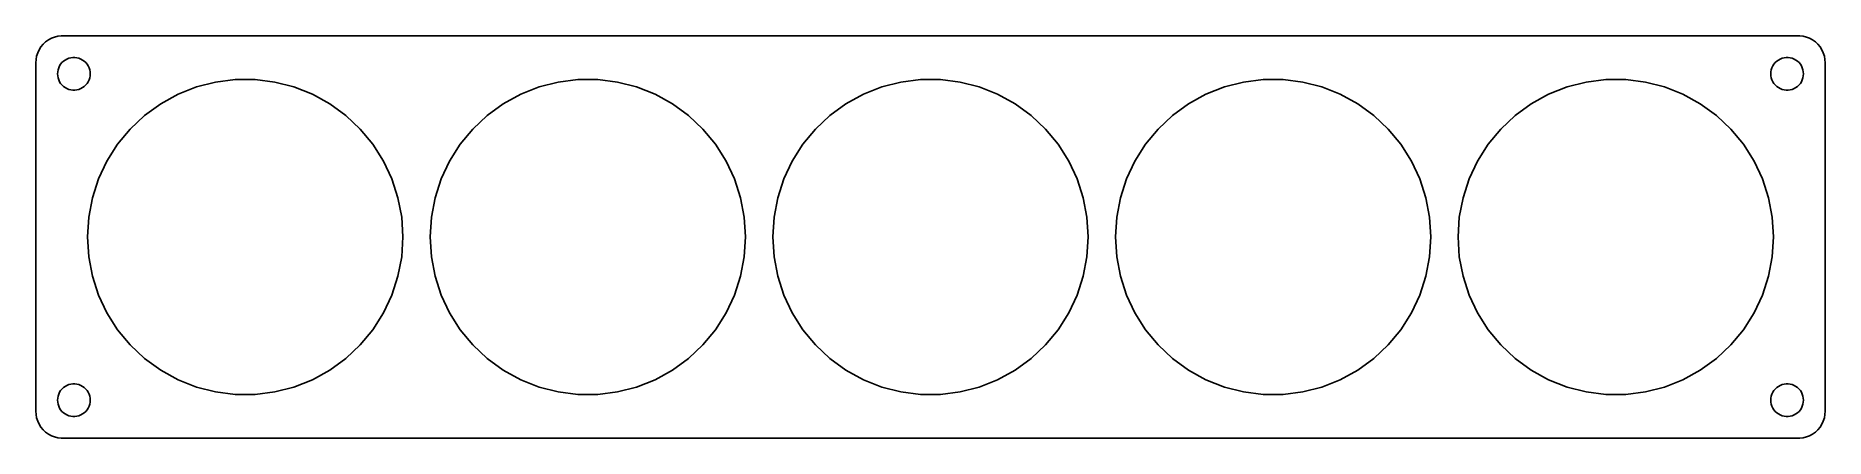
# Model space of a CAD drawing. Header units: metres. Extents: x -164 to 164, y -37 to 37.
import ezdxf

# ---------------------------------------------------------------- set-up
doc = ezdxf.new("R2010")
doc.units = ezdxf.units.M

msp = doc.modelspace()

# ---------------------------------------------------------------- linework, layer by layer
for p, q in [((-162.179, 36.2216), (-162.687, 35.8526)), ((-161.629, 36.5241), (-162.179, 36.2216)), ((-161.045, 36.7553), (-161.629, 36.5241)), ((-160.437, 36.9114), (-161.045, 36.7553)), ((-159.814, 36.9901), (-160.437, 36.9114)), ((159.814, 36.9901), (-159.814, 36.9901)), ((160.437, 36.9114), (159.814, 36.9901)), ((161.045, 36.7553), (160.437, 36.9114)), ((161.629, 36.5241), (161.045, 36.7553)), ((162.179, 36.2216), (161.629, 36.5241)), ((162.687, 35.8526), (162.179, 36.2216)), ((-164.343, 33.2434), (-164.461, 32.6267)), ((-164.149, 33.8406), (-164.343, 33.2434)), ((-163.882, 34.4088), (-164.149, 33.8406)), ((-163.545, 34.9389), (-163.882, 34.4088)), ((-163.145, 35.4227), (-163.545, 34.9389)), ((-162.687, 35.8526), (-163.145, 35.4227)), ((-158.427, 32.8532), (-158.062, 32.9469)), ((-158.062, 32.9469), (-157.688, 32.9941)), ((-157.688, 32.9941), (-157.312, 32.9941)), ((-157.312, 32.9941), (-156.938, 32.9469)), ((-156.938, 32.9469), (-156.573, 32.8532)), ((156.573, 32.8532), (156.938, 32.9469)), ((156.938, 32.9469), (157.312, 32.9941)), ((157.312, 32.9941), (157.688, 32.9941)), ((157.688, 32.9941), (158.062, 32.9469)), ((158.062, 32.9469), (158.427, 32.8532)), ((163.145, 35.4227), (162.687, 35.8526)), ((163.545, 34.9389), (163.145, 35.4227)), ((163.882, 34.4088), (163.545, 34.9389)), ((164.149, 33.8406), (163.882, 34.4088)), ((164.343, 33.2434), (164.149, 33.8406)), ((164.461, 32.6267), (164.343, 33.2434)), ((-164.461, 32.6267), (-164.5, 32)), ((-164.5, 32), (-164.5, -32)), ((-160.5, 30), (-160.476, 30.376)), ((-160.476, 29.624), (-160.5, 30)), ((-160.476, 30.376), (-160.406, 30.7461)), ((-160.406, 29.2539), (-160.476, 29.624)), ((-160.406, 30.7461), (-160.289, 31.1044)), ((-160.289, 31.1044), (-160.129, 31.4453)), ((-160.129, 31.4453), (-159.927, 31.7634)), ((-159.927, 31.7634), (-159.687, 32.0536)), ((-159.687, 32.0536), (-159.412, 32.3115)), ((-159.412, 32.3115), (-159.107, 32.533)), ((-159.107, 32.533), (-158.777, 32.7145)), ((-158.777, 32.7145), (-158.427, 32.8532)), ((-156.573, 32.8532), (-156.223, 32.7145)), ((-156.223, 32.7145), (-155.893, 32.533)), ((-155.893, 32.533), (-155.588, 32.3115)), ((-155.588, 32.3115), (-155.313, 32.0536)), ((-155.313, 32.0536), (-155.073, 31.7634)), ((-155.073, 31.7634), (-154.871, 31.4453)), ((-154.871, 31.4453), (-154.711, 31.1044)), ((-154.711, 31.1044), (-154.594, 30.7461)), ((-154.594, 30.7461), (-154.524, 30.376)), ((-154.524, 29.624), (-154.594, 29.2539)), ((-154.524, 30.376), (-154.5, 30)), ((-154.5, 30), (-154.524, 29.624)), ((154.5, 30), (154.524, 30.376)), ((154.524, 29.624), (154.5, 30)), ((154.524, 30.376), (154.594, 30.7461)), ((154.594, 29.2539), (154.524, 29.624)), ((154.594, 30.7461), (154.711, 31.1044)), ((154.711, 31.1044), (154.871, 31.4453)), ((154.871, 31.4453), (155.073, 31.7634)), ((155.073, 31.7634), (155.313, 32.0536)), ((155.313, 32.0536), (155.588, 32.3115)), ((155.588, 32.3115), (155.893, 32.533)), ((155.893, 32.533), (156.223, 32.7145)), ((156.223, 32.7145), (156.573, 32.8532)), ((158.427, 32.8532), (158.777, 32.7145)), ((158.777, 32.7145), (159.107, 32.533)), ((159.107, 32.533), (159.412, 32.3115)), ((159.412, 32.3115), (159.687, 32.0536)), ((159.687, 32.0536), (159.927, 31.7634)), ((159.927, 31.7634), (160.129, 31.4453)), ((160.129, 31.4453), (160.289, 31.1044)), ((160.289, 31.1044), (160.406, 30.7461)), ((160.406, 30.7461), (160.476, 30.376)), ((160.476, 29.624), (160.406, 29.2539)), ((160.476, 30.376), (160.5, 30)), ((160.5, 30), (160.476, 29.624)), ((164.5, 32), (164.461, 32.6267)), ((164.5, -32), (164.5, 32)), ((-160.289, 28.8956), (-160.406, 29.2539)), ((-160.129, 28.5547), (-160.289, 28.8956)), ((-159.927, 28.2366), (-160.129, 28.5547)), ((-159.687, 27.9464), (-159.927, 28.2366)), ((-159.412, 27.6884), (-159.687, 27.9464)), ((-159.107, 27.467), (-159.412, 27.6884)), ((-158.777, 27.2855), (-159.107, 27.467)), ((-158.427, 27.1468), (-158.777, 27.2855)), ((-158.062, 27.0531), (-158.427, 27.1468)), ((-157.688, 27.0059), (-158.062, 27.0531)), ((-157.312, 27.0059), (-157.688, 27.0059)), ((-156.938, 27.0531), (-157.312, 27.0059)), ((-156.573, 27.1468), (-156.938, 27.0531)), ((-156.223, 27.2855), (-156.573, 27.1468)), ((-155.893, 27.467), (-156.223, 27.2855)), ((-155.588, 27.6884), (-155.893, 27.467)), ((-155.313, 27.9464), (-155.588, 27.6884)), ((-155.073, 28.2366), (-155.313, 27.9464)), ((-154.871, 28.5547), (-155.073, 28.2366)), ((-154.711, 28.8956), (-154.871, 28.5547)), ((-154.594, 29.2539), (-154.711, 28.8956)), ((-138.348, 26.24), (-134.961, 27.5806)), ((-134.961, 27.5806), (-131.434, 28.4863)), ((-131.434, 28.4863), (-127.821, 28.9428)), ((-127.821, 28.9428), (-124.179, 28.9428)), ((-124.179, 28.9428), (-120.566, 28.4863)), ((-120.566, 28.4863), (-117.038, 27.5806)), ((-117.038, 27.5806), (-113.652, 26.24)), ((-75.3476, 26.24), (-71.9615, 27.5806)), ((-71.9615, 27.5806), (-68.4341, 28.4863)), ((-68.4341, 28.4863), (-64.8209, 28.9428)), ((-64.8209, 28.9428), (-61.1791, 28.9428)), ((-61.1791, 28.9428), (-57.5659, 28.4863)), ((-57.5659, 28.4863), (-54.0385, 27.5806)), ((-54.0385, 27.5806), (-50.6524, 26.24)), ((-12.3476, 26.24), (-8.96149, 27.5806)), ((-8.96149, 27.5806), (-5.43405, 28.4863)), ((-5.43405, 28.4863), (-1.82092, 28.9428)), ((-1.82092, 28.9428), (1.82092, 28.9428)), ((1.82092, 28.9428), (5.43405, 28.4863)), ((5.43405, 28.4863), (8.96149, 27.5806)), ((8.96149, 27.5806), (12.3476, 26.24)), ((50.6524, 26.24), (54.0385, 27.5806)), ((54.0385, 27.5806), (57.5659, 28.4863)), ((57.5659, 28.4863), (61.1791, 28.9428)), ((61.1791, 28.9428), (64.8209, 28.9428)), ((64.8209, 28.9428), (68.4341, 28.4863)), ((68.4341, 28.4863), (71.9615, 27.5806)), ((71.9615, 27.5806), (75.3476, 26.24)), ((113.652, 26.24), (117.038, 27.5806)), ((117.038, 27.5806), (120.566, 28.4863)), ((120.566, 28.4863), (124.179, 28.9428)), ((124.179, 28.9428), (127.821, 28.9428)), ((127.821, 28.9428), (131.434, 28.4863)), ((131.434, 28.4863), (134.961, 27.5806)), ((134.961, 27.5806), (138.348, 26.24)), ((154.711, 28.8956), (154.594, 29.2539)), ((154.871, 28.5547), (154.711, 28.8956)), ((155.073, 28.2366), (154.871, 28.5547)), ((155.313, 27.9464), (155.073, 28.2366)), ((155.588, 27.6884), (155.313, 27.9464)), ((155.893, 27.467), (155.588, 27.6884)), ((156.223, 27.2855), (155.893, 27.467)), ((156.573, 27.1468), (156.223, 27.2855)), ((156.938, 27.0531), (156.573, 27.1468)), ((157.312, 27.0059), (156.938, 27.0531)), ((157.688, 27.0059), (157.312, 27.0059)), ((158.062, 27.0531), (157.688, 27.0059)), ((158.427, 27.1468), (158.062, 27.0531)), ((158.777, 27.2855), (158.427, 27.1468)), ((159.107, 27.467), (158.777, 27.2855)), ((159.412, 27.6884), (159.107, 27.467)), ((159.687, 27.9464), (159.412, 27.6884)), ((159.927, 28.2366), (159.687, 27.9464)), ((160.129, 28.5547), (159.927, 28.2366)), ((160.289, 28.8956), (160.129, 28.5547)), ((160.406, 29.2539), (160.289, 28.8956)), ((-144.485, 22.3449), (-141.539, 24.4855)), ((-141.539, 24.4855), (-138.348, 26.24)), ((-113.652, 26.24), (-110.461, 24.4855)), ((-110.461, 24.4855), (-107.515, 22.3449)), ((-81.4853, 22.3449), (-78.539, 24.4855)), ((-78.539, 24.4855), (-75.3476, 26.24)), ((-50.6524, 26.24), (-47.461, 24.4855)), ((-47.461, 24.4855), (-44.5147, 22.3449)), ((-18.4853, 22.3449), (-15.539, 24.4855)), ((-15.539, 24.4855), (-12.3476, 26.24)), ((12.3476, 26.24), (15.539, 24.4855)), ((15.539, 24.4855), (18.4853, 22.3449)), ((44.5147, 22.3449), (47.461, 24.4855)), ((47.461, 24.4855), (50.6524, 26.24)), ((75.3476, 26.24), (78.539, 24.4855)), ((78.539, 24.4855), (81.4853, 22.3449)), ((107.515, 22.3449), (110.461, 24.4855)), ((110.461, 24.4855), (113.652, 26.24)), ((138.348, 26.24), (141.539, 24.4855)), ((141.539, 24.4855), (144.485, 22.3449)), ((-149.461, 17.0458), (-147.14, 19.8519)), ((-147.14, 19.8519), (-144.485, 22.3449)), ((-107.515, 22.3449), (-104.86, 19.8519)), ((-104.86, 19.8519), (-102.538, 17.0458)), ((-86.4615, 17.0458), (-84.1401, 19.8519)), ((-84.1401, 19.8519), (-81.4853, 22.3449)), ((-44.5147, 22.3449), (-41.8599, 19.8519)), ((-41.8599, 19.8519), (-39.5385, 17.0458)), ((-23.4615, 17.0458), (-21.1401, 19.8519)), ((-21.1401, 19.8519), (-18.4853, 22.3449)), ((18.4853, 22.3449), (21.1401, 19.8519)), ((21.1401, 19.8519), (23.4615, 17.0458)), ((39.5385, 17.0458), (41.8599, 19.8519)), ((41.8599, 19.8519), (44.5147, 22.3449)), ((81.4853, 22.3449), (84.1401, 19.8519)), ((84.1401, 19.8519), (86.4615, 17.0458)), ((102.538, 17.0458), (104.86, 19.8519)), ((104.86, 19.8519), (107.515, 22.3449)), ((144.485, 22.3449), (147.14, 19.8519)), ((147.14, 19.8519), (149.461, 17.0458)), ((-151.413, 13.9709), (-149.461, 17.0458)), ((-102.538, 17.0458), (-100.587, 13.9709)), ((-88.4129, 13.9709), (-86.4615, 17.0458)), ((-39.5385, 17.0458), (-37.5871, 13.9709)), ((-25.4129, 13.9709), (-23.4615, 17.0458)), ((23.4615, 17.0458), (25.4129, 13.9709)), ((37.5871, 13.9709), (39.5385, 17.0458)), ((86.4615, 17.0458), (88.4129, 13.9709)), ((100.587, 13.9709), (102.538, 17.0458)), ((149.461, 17.0458), (151.413, 13.9709)), ((-152.964, 10.6756), (-151.413, 13.9709)), ((-100.587, 13.9709), (-99.0365, 10.6756)), ((-89.9635, 10.6756), (-88.4129, 13.9709)), ((-37.5871, 13.9709), (-36.0365, 10.6756)), ((-26.9635, 10.6756), (-25.4129, 13.9709)), ((25.4129, 13.9709), (26.9635, 10.6756)), ((36.0365, 10.6756), (37.5871, 13.9709)), ((88.4129, 13.9709), (89.9635, 10.6756)), ((99.0365, 10.6756), (100.587, 13.9709)), ((151.413, 13.9709), (152.964, 10.6756)), ((-154.089, 7.21201), (-152.964, 10.6756)), ((-99.0365, 10.6756), (-97.9111, 7.21201)), ((-91.0889, 7.21201), (-89.9635, 10.6756)), ((-36.0365, 10.6756), (-34.9111, 7.21201)), ((-28.0889, 7.21201), (-26.9635, 10.6756)), ((26.9635, 10.6756), (28.0889, 7.21201)), ((34.9111, 7.21201), (36.0365, 10.6756)), ((89.9635, 10.6756), (91.0889, 7.21201)), ((97.9111, 7.21201), (99.0365, 10.6756)), ((152.964, 10.6756), (154.089, 7.21201)), ((-154.771, 3.63466), (-154.089, 7.21201)), ((-97.9111, 7.21201), (-97.2287, 3.63466)), ((-91.7713, 3.63466), (-91.0889, 7.21201)), ((-34.9111, 7.21201), (-34.2287, 3.63466)), ((-28.7713, 3.63466), (-28.0889, 7.21201)), ((28.0889, 7.21201), (28.7713, 3.63466)), ((34.2287, 3.63466), (34.9111, 7.21201)), ((91.0889, 7.21201), (91.7713, 3.63466)), ((97.2287, 3.63466), (97.9111, 7.21201)), ((154.089, 7.21201), (154.771, 3.63466)), ((-155, 0), (-154.771, 3.63466)), ((-97.2287, 3.63466), (-97, 0)), ((-92, 0), (-91.7713, 3.63466)), ((-34.2287, 3.63466), (-34, 0)), ((-29, 0), (-28.7713, 3.63466)), ((28.7713, 3.63466), (29, 0)), ((34, 0), (34.2287, 3.63466)), ((91.7713, 3.63466), (92, 0)), ((97, 0), (97.2287, 3.63466)), ((154.771, 3.63466), (155, 0)), ((-154.771, -3.63466), (-155, 0)), ((-97, 0), (-97.2287, -3.63466)), ((-91.7713, -3.63466), (-92, 0)), ((-34, 0), (-34.2287, -3.63466)), ((-28.7713, -3.63466), (-29, 0)), ((29, 0), (28.7713, -3.63466)), ((34.2287, -3.63466), (34, 0)), ((92, 0), (91.7713, -3.63466)), ((97.2287, -3.63466), (97, 0)), ((155, 0), (154.771, -3.63466)), ((-154.089, -7.21201), (-154.771, -3.63466)), ((-97.2287, -3.63466), (-97.9111, -7.21201)), ((-91.0889, -7.21201), (-91.7713, -3.63466)), ((-34.2287, -3.63466), (-34.9111, -7.21201)), ((-28.0889, -7.21201), (-28.7713, -3.63466)), ((28.7713, -3.63466), (28.0889, -7.21201)), ((34.9111, -7.21201), (34.2287, -3.63466)), ((91.7713, -3.63466), (91.0889, -7.21201)), ((97.9111, -7.21201), (97.2287, -3.63466)), ((154.771, -3.63466), (154.089, -7.21201)), ((-152.964, -10.6756), (-154.089, -7.21201)), ((-97.9111, -7.21201), (-99.0365, -10.6756)), ((-89.9635, -10.6756), (-91.0889, -7.21201)), ((-34.9111, -7.21201), (-36.0365, -10.6756)), ((-26.9635, -10.6756), (-28.0889, -7.21201)), ((28.0889, -7.21201), (26.9635, -10.6756)), ((36.0365, -10.6756), (34.9111, -7.21201)), ((91.0889, -7.21201), (89.9635, -10.6756)), ((99.0365, -10.6756), (97.9111, -7.21201)), ((154.089, -7.21201), (152.964, -10.6756)), ((-151.413, -13.9709), (-152.964, -10.6756)), ((-99.0365, -10.6756), (-100.587, -13.9709)), ((-88.4129, -13.9709), (-89.9635, -10.6756)), ((-36.0365, -10.6756), (-37.5871, -13.9709)), ((-25.4129, -13.9709), (-26.9635, -10.6756)), ((26.9635, -10.6756), (25.4129, -13.9709)), ((37.5871, -13.9709), (36.0365, -10.6756)), ((89.9635, -10.6756), (88.4129, -13.9709)), ((100.587, -13.9709), (99.0365, -10.6756)), ((152.964, -10.6756), (151.413, -13.9709)), ((-149.461, -17.0458), (-151.413, -13.9709)), ((-100.587, -13.9709), (-102.538, -17.0458)), ((-86.4615, -17.0458), (-88.4129, -13.9709)), ((-37.5871, -13.9709), (-39.5385, -17.0458)), ((-23.4615, -17.0458), (-25.4129, -13.9709)), ((25.4129, -13.9709), (23.4615, -17.0458)), ((39.5385, -17.0458), (37.5871, -13.9709)), ((88.4129, -13.9709), (86.4615, -17.0458)), ((102.538, -17.0458), (100.587, -13.9709)), ((151.413, -13.9709), (149.461, -17.0458)), ((-147.14, -19.8519), (-149.461, -17.0458)), ((-102.538, -17.0458), (-104.86, -19.8519)), ((-84.1401, -19.8519), (-86.4615, -17.0458)), ((-39.5385, -17.0458), (-41.8599, -19.8519)), ((-21.1401, -19.8519), (-23.4615, -17.0458)), ((23.4615, -17.0458), (21.1401, -19.8519)), ((41.8599, -19.8519), (39.5385, -17.0458)), ((86.4615, -17.0458), (84.1401, -19.8519)), ((104.86, -19.8519), (102.538, -17.0458)), ((149.461, -17.0458), (147.14, -19.8519)), ((-144.485, -22.3449), (-147.14, -19.8519)), ((-141.539, -24.4855), (-144.485, -22.3449)), ((-107.515, -22.3449), (-110.461, -24.4855)), ((-104.86, -19.8519), (-107.515, -22.3449)), ((-81.4853, -22.3449), (-84.1401, -19.8519)), ((-78.539, -24.4855), (-81.4853, -22.3449)), ((-44.5147, -22.3449), (-47.461, -24.4855)), ((-41.8599, -19.8519), (-44.5147, -22.3449)), ((-18.4853, -22.3449), (-21.1401, -19.8519)), ((-15.539, -24.4855), (-18.4853, -22.3449)), ((18.4853, -22.3449), (15.539, -24.4855)), ((21.1401, -19.8519), (18.4853, -22.3449)), ((44.5147, -22.3449), (41.8599, -19.8519)), ((47.461, -24.4855), (44.5147, -22.3449)), ((81.4853, -22.3449), (78.539, -24.4855)), ((84.1401, -19.8519), (81.4853, -22.3449)), ((107.515, -22.3449), (104.86, -19.8519)), ((110.461, -24.4855), (107.515, -22.3449)), ((144.485, -22.3449), (141.539, -24.4855)), ((147.14, -19.8519), (144.485, -22.3449)), ((-138.348, -26.24), (-141.539, -24.4855)), ((-134.961, -27.5806), (-138.348, -26.24)), ((-113.652, -26.24), (-117.038, -27.5806)), ((-110.461, -24.4855), (-113.652, -26.24)), ((-75.3476, -26.24), (-78.539, -24.4855)), ((-71.9615, -27.5806), (-75.3476, -26.24)), ((-50.6524, -26.24), (-54.0385, -27.5806)), ((-47.461, -24.4855), (-50.6524, -26.24)), ((-12.3476, -26.24), (-15.539, -24.4855)), ((-8.96149, -27.5806), (-12.3476, -26.24)), ((12.3476, -26.24), (8.96149, -27.5806)), ((15.539, -24.4855), (12.3476, -26.24)), ((50.6524, -26.24), (47.461, -24.4855)), ((54.0385, -27.5806), (50.6524, -26.24)), ((75.3476, -26.24), (71.9615, -27.5806)), ((78.539, -24.4855), (75.3476, -26.24)), ((113.652, -26.24), (110.461, -24.4855)), ((117.038, -27.5806), (113.652, -26.24)), ((138.348, -26.24), (134.961, -27.5806)), ((141.539, -24.4855), (138.348, -26.24)), ((-160.476, -29.624), (-160.406, -29.2539)), ((-160.406, -29.2539), (-160.289, -28.8956)), ((-160.289, -28.8956), (-160.129, -28.5547)), ((-160.129, -28.5547), (-159.927, -28.2366)), ((-159.927, -28.2366), (-159.687, -27.9464)), ((-159.687, -27.9464), (-159.412, -27.6884)), ((-159.412, -27.6884), (-159.107, -27.467)), ((-159.107, -27.467), (-158.777, -27.2855)), ((-158.777, -27.2855), (-158.427, -27.1468)), ((-158.427, -27.1468), (-158.062, -27.0531)), ((-158.062, -27.0531), (-157.688, -27.0059)), ((-157.688, -27.0059), (-157.312, -27.0059)), ((-157.312, -27.0059), (-156.938, -27.0531)), ((-156.938, -27.0531), (-156.573, -27.1468)), ((-156.573, -27.1468), (-156.223, -27.2855)), ((-156.223, -27.2855), (-155.893, -27.467)), ((-155.893, -27.467), (-155.588, -27.6884)), ((-155.588, -27.6884), (-155.313, -27.9464)), ((-155.313, -27.9464), (-155.073, -28.2366)), ((-155.073, -28.2366), (-154.871, -28.5547)), ((-154.871, -28.5547), (-154.711, -28.8956)), ((-154.711, -28.8956), (-154.594, -29.2539)), ((-154.594, -29.2539), (-154.524, -29.624)), ((-131.434, -28.4863), (-134.961, -27.5806)), ((-127.821, -28.9428), (-131.434, -28.4863)), ((-124.179, -28.9428), (-127.821, -28.9428)), ((-120.566, -28.4863), (-124.179, -28.9428)), ((-117.038, -27.5806), (-120.566, -28.4863)), ((-68.4341, -28.4863), (-71.9615, -27.5806)), ((-64.8209, -28.9428), (-68.4341, -28.4863)), ((-61.1791, -28.9428), (-64.8209, -28.9428)), ((-57.5659, -28.4863), (-61.1791, -28.9428)), ((-54.0385, -27.5806), (-57.5659, -28.4863)), ((-5.43405, -28.4863), (-8.96149, -27.5806)), ((-1.82092, -28.9428), (-5.43405, -28.4863)), ((1.82092, -28.9428), (-1.82092, -28.9428)), ((5.43405, -28.4863), (1.82092, -28.9428)), ((8.96149, -27.5806), (5.43405, -28.4863)), ((57.5659, -28.4863), (54.0385, -27.5806)), ((61.1791, -28.9428), (57.5659, -28.4863)), ((64.8209, -28.9428), (61.1791, -28.9428)), ((68.4341, -28.4863), (64.8209, -28.9428)), ((71.9615, -27.5806), (68.4341, -28.4863)), ((120.566, -28.4863), (117.038, -27.5806)), ((124.179, -28.9428), (120.566, -28.4863)), ((127.821, -28.9428), (124.179, -28.9428)), ((131.434, -28.4863), (127.821, -28.9428)), ((134.961, -27.5806), (131.434, -28.4863)), ((154.524, -29.624), (154.594, -29.2539)), ((154.594, -29.2539), (154.711, -28.8956)), ((154.711, -28.8956), (154.871, -28.5547)), ((154.871, -28.5547), (155.073, -28.2366)), ((155.073, -28.2366), (155.313, -27.9464)), ((155.313, -27.9464), (155.588, -27.6884)), ((155.588, -27.6884), (155.893, -27.467)), ((155.893, -27.467), (156.223, -27.2855)), ((156.223, -27.2855), (156.573, -27.1468)), ((156.573, -27.1468), (156.938, -27.0531)), ((156.938, -27.0531), (157.312, -27.0059)), ((157.312, -27.0059), (157.688, -27.0059)), ((157.688, -27.0059), (158.062, -27.0531)), ((158.062, -27.0531), (158.427, -27.1468)), ((158.427, -27.1468), (158.777, -27.2855)), ((158.777, -27.2855), (159.107, -27.467)), ((159.107, -27.467), (159.412, -27.6884)), ((159.412, -27.6884), (159.687, -27.9464)), ((159.687, -27.9464), (159.927, -28.2366)), ((159.927, -28.2366), (160.129, -28.5547)), ((160.129, -28.5547), (160.289, -28.8956)), ((160.289, -28.8956), (160.406, -29.2539)), ((160.406, -29.2539), (160.476, -29.624)), ((-164.5, -32), (-164.461, -32.6267)), ((-164.461, -32.6267), (-164.343, -33.2434)), ((-160.5, -30), (-160.476, -29.624)), ((-160.476, -30.376), (-160.5, -30)), ((-160.406, -30.7461), (-160.476, -30.376)), ((-160.289, -31.1044), (-160.406, -30.7461)), ((-160.129, -31.4453), (-160.289, -31.1044)), ((-159.927, -31.7634), (-160.129, -31.4453)), ((-159.687, -32.0536), (-159.927, -31.7634)), ((-159.412, -32.3115), (-159.687, -32.0536)), ((-159.107, -32.533), (-159.412, -32.3115)), ((-158.777, -32.7145), (-159.107, -32.533)), ((-158.427, -32.8532), (-158.777, -32.7145)), ((-158.062, -32.9469), (-158.427, -32.8532)), ((-156.573, -32.8532), (-156.938, -32.9469)), ((-156.223, -32.7145), (-156.573, -32.8532)), ((-155.893, -32.533), (-156.223, -32.7145)), ((-155.588, -32.3115), (-155.893, -32.533)), ((-155.313, -32.0536), (-155.588, -32.3115)), ((-155.073, -31.7634), (-155.313, -32.0536)), ((-154.871, -31.4453), (-155.073, -31.7634)), ((-154.711, -31.1044), (-154.871, -31.4453)), ((-154.594, -30.7461), (-154.711, -31.1044)), ((-154.524, -30.376), (-154.594, -30.7461)), ((-154.524, -29.624), (-154.5, -30)), ((-154.5, -30), (-154.524, -30.376)), ((154.5, -30), (154.524, -29.624)), ((154.524, -30.376), (154.5, -30)), ((154.594, -30.7461), (154.524, -30.376)), ((154.711, -31.1044), (154.594, -30.7461)), ((154.871, -31.4453), (154.711, -31.1044)), ((155.073, -31.7634), (154.871, -31.4453)), ((155.313, -32.0536), (155.073, -31.7634)), ((155.588, -32.3115), (155.313, -32.0536)), ((155.893, -32.533), (155.588, -32.3115)), ((156.223, -32.7145), (155.893, -32.533)), ((156.573, -32.8532), (156.223, -32.7145)), ((156.938, -32.9469), (156.573, -32.8532)), ((158.427, -32.8532), (158.062, -32.9469)), ((158.777, -32.7145), (158.427, -32.8532)), ((159.107, -32.533), (158.777, -32.7145)), ((159.412, -32.3115), (159.107, -32.533)), ((159.687, -32.0536), (159.412, -32.3115)), ((159.927, -31.7634), (159.687, -32.0536)), ((160.129, -31.4453), (159.927, -31.7634)), ((160.289, -31.1044), (160.129, -31.4453)), ((160.406, -30.7461), (160.289, -31.1044)), ((160.476, -30.376), (160.406, -30.7461)), ((160.476, -29.624), (160.5, -30)), ((160.5, -30), (160.476, -30.376)), ((164.343, -33.2434), (164.461, -32.6267)), ((164.461, -32.6267), (164.5, -32)), ((-164.343, -33.2434), (-164.149, -33.8406)), ((-164.149, -33.8406), (-163.882, -34.4088)), ((-163.882, -34.4088), (-163.545, -34.9389)), ((-163.545, -34.9389), (-163.145, -35.4227)), ((-163.145, -35.4227), (-162.687, -35.8526)), ((-162.687, -35.8526), (-162.179, -36.2216)), ((-157.688, -32.9941), (-158.062, -32.9469)), ((-157.312, -32.9941), (-157.688, -32.9941)), ((-156.938, -32.9469), (-157.312, -32.9941)), ((157.312, -32.9941), (156.938, -32.9469)), ((157.688, -32.9941), (157.312, -32.9941)), ((158.062, -32.9469), (157.688, -32.9941)), ((162.179, -36.2216), (162.687, -35.8526)), ((162.687, -35.8526), (163.145, -35.4227)), ((163.145, -35.4227), (163.545, -34.9389)), ((163.545, -34.9389), (163.882, -34.4088)), ((163.882, -34.4088), (164.149, -33.8406)), ((164.149, -33.8406), (164.343, -33.2434)), ((-162.179, -36.2216), (-161.629, -36.5241)), ((-161.629, -36.5241), (-161.045, -36.7553)), ((-161.045, -36.7553), (-160.437, -36.9114)), ((-160.437, -36.9114), (-159.814, -36.9901)), ((-159.814, -36.9901), (159.814, -36.9901)), ((159.814, -36.9901), (160.437, -36.9114)), ((160.437, -36.9114), (161.045, -36.7553)), ((161.045, -36.7553), (161.629, -36.5241)), ((161.629, -36.5241), (162.179, -36.2216))]:
    msp.add_line(p, q)

doc.saveas('drawing.dxf')
